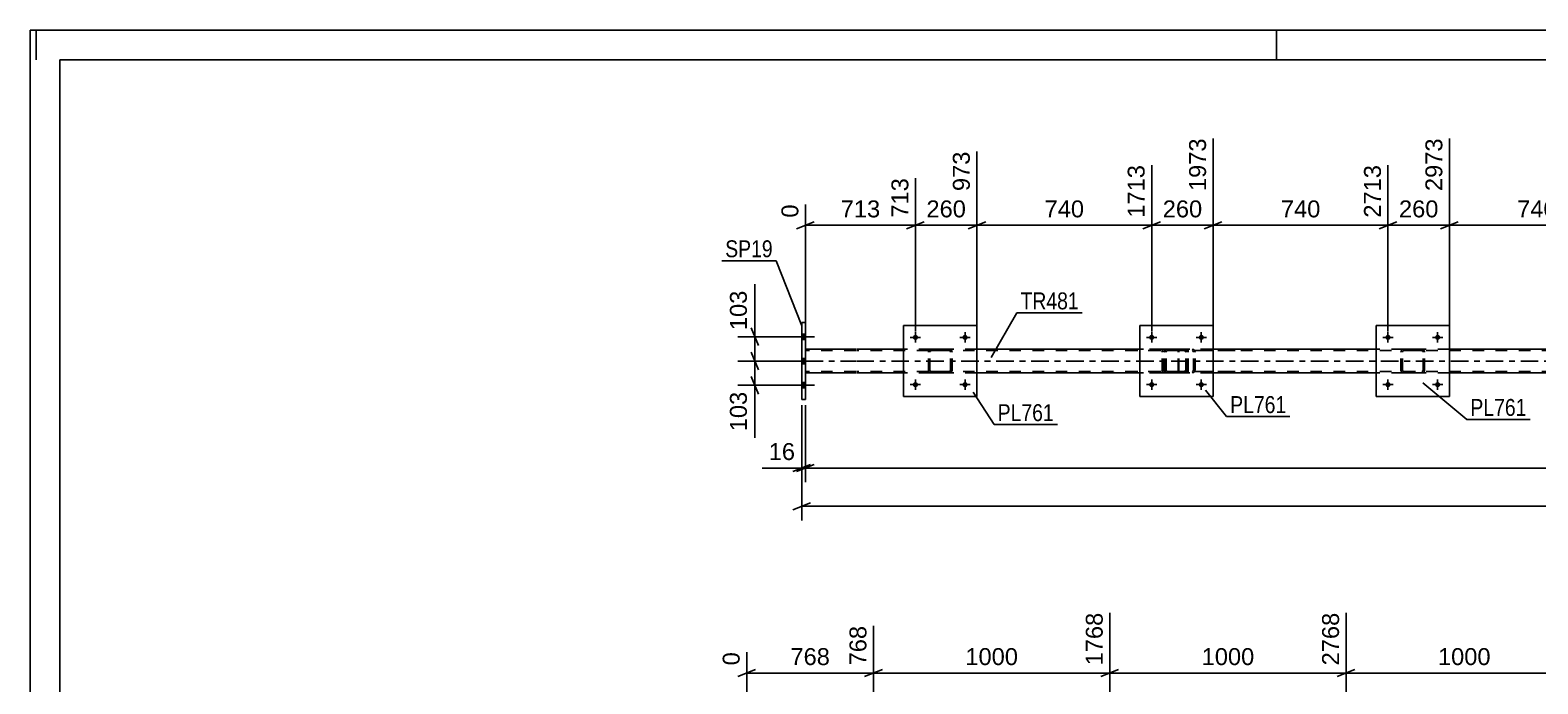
# Model space of a CAD drawing. Header units: millimetres. Extents: x 0 to 841, y 0 to 594.
# Drawn here: x 0 to 255.2, y 483.3 to 594 of the extents above; entities that cross this region are included whole.
import ezdxf

# ---------------------------------------------------------------- set-up
doc = ezdxf.new("R2010")
doc.units = ezdxf.units.MM
doc.linetypes.add('DXK_LINE_DOT2', pattern=[3.9198, 1.9599, -1.9599])
doc.linetypes.add('DXK_LINE_DOT3', pattern=[5.9187, 2.979, -0.9799, 0.9799, -0.9799])
doc.styles.add('Arial', font='arial.ttf', dxfattribs={"height": 0.2})
doc.styles.add('Arial Narrow', font='ARIALN.TTF', dxfattribs={"height": 0.2})

# ---------------------------------------------------------------- blocks, each defined once
blk = doc.blocks.new('Unknown-318895881-1113')
at = {"color": 5, "linetype": 'Continuous'}
for p, q in [((841, 594), (0, 594)), ((0, 594), (0, 0)), ((1, 589), (1, 594)), ((211, 589), (211, 594)), ((836, 589), (5, 589)), ((5, 589), (5, 5))]:
    blk.add_line(p, q, dxfattribs=at)
blk = doc.blocks.new('Part-318895881-5365 - 5226')
at = {"color": 2, "linetype": 'Continuous'}
for p, q in [((139.76, 539.99), (131.24, 539.99)), ((147.86, 539.99), (139.86, 539.99)), ((187.85, 539.99), (160.26, 539.99)), ((227.85, 539.99), (200.25, 539.99)), ((267.86, 539.99), (240.25, 539.99)), ((139.76, 535.99), (131.24, 535.99)), ((147.86, 535.99), (139.86, 535.99)), ((187.85, 535.99), (160.26, 535.99)), ((227.85, 535.99), (200.25, 535.99)), ((267.86, 535.99), (240.25, 535.99))]:
    blk.add_line(p, q, dxfattribs=at)
at = {"color": 7, "linetype": 'DXK_LINE_DOT2'}
for p, q in [((131.24, 539.99), (131.24, 535.99)), ((139.76, 539.75), (131.24, 539.75)), ((728.25, 539.75), (139.86, 539.75)), ((160.26, 539.99), (147.86, 539.99)), ((200.25, 539.99), (187.85, 539.99)), ((240.25, 539.99), (227.85, 539.99)), ((139.76, 536.23), (131.24, 536.23)), ((728.25, 536.23), (139.86, 536.23)), ((160.26, 535.99), (147.86, 535.99)), ((200.25, 535.99), (187.85, 535.99)), ((240.25, 535.99), (227.85, 535.99))]:
    blk.add_line(p, q, dxfattribs=at)
at = {"color": 7, "linetype": 'DXK_LINE_DOT3'}
for p, q in [((131.24, 537.99), (139.76, 537.99)), ((139.86, 537.99), (728.25, 537.99))]:
    blk.add_line(p, q, dxfattribs=at)
blk = doc.blocks.new('Part-318895881-5244 - 5226')
at = {"color": 7, "linetype": 'DXK_LINE_DOT2'}
for p, q in [((194.35, 539.7), (194.33, 539.51)), ((194.33, 536.47), (194.33, 539.51)), ((194.41, 539.85), (194.35, 539.7)), ((194.49, 539.96), (194.41, 539.85)), ((194.46, 539.51), (194.47, 539.61)), ((194.46, 536.47), (194.46, 539.51)), ((194.47, 539.61), (194.5, 539.68)), ((194.6, 539.99), (194.49, 539.96)), ((194.5, 539.68), (194.54, 539.74)), ((194.54, 539.74), (194.6, 539.75)), ((204, 539.99), (194.6, 539.99)), ((204, 539.75), (194.6, 539.75)), ((195.87, 539.99), (195.87, 539.75)), ((196.88, 539.96), (196.69, 539.99)), ((196.69, 539.75), (196.78, 539.74)), ((196.78, 539.74), (196.87, 539.68)), ((196.87, 539.68), (196.92, 539.61)), ((196.92, 539.61), (196.94, 539.51)), ((196.94, 536.47), (196.94, 539.51)), ((197.19, 539.51), (197.15, 539.7)), ((197.19, 536.47), (197.19, 539.51)), ((194.33, 536.47), (194.35, 536.29)), ((194.35, 536.29), (194.41, 536.13)), ((194.41, 536.13), (194.49, 536.03)), ((194.47, 536.38), (194.46, 536.47)), ((194.5, 536.3), (194.47, 536.38)), ((194.49, 536.03), (194.6, 535.99)), ((194.54, 536.25), (194.5, 536.3)), ((194.6, 536.23), (194.54, 536.25)), ((204, 536.23), (194.6, 536.23)), ((204, 535.99), (194.6, 535.99)), ((195.87, 535.99), (195.87, 536.23)), ((196.78, 536.25), (196.69, 536.23)), ((196.69, 535.99), (196.88, 536.03)), ((196.87, 536.3), (196.78, 536.25)), ((196.92, 536.38), (196.87, 536.3)), ((196.94, 536.47), (196.92, 536.38)), ((197.15, 536.29), (197.17, 536.38)), ((197.17, 536.38), (197.19, 536.47))]:
    blk.add_line(p, q, dxfattribs=at)
for centre, start, end in [((196.7, 539.5), 23.8494, 68.8059), ((196.7, 536.49), 291.1941, 336.1506)]:
    blk.add_arc(centre, 0.492, start, end, dxfattribs=at)
blk = doc.blocks.new('Part-318895881-5376 - 5226')
at = {"color": 7, "linetype": 'DXK_LINE_DOT2'}
for p, q in [((192.05, 539.51), (192.09, 539.7)), ((192.09, 539.7), (192.05, 539.51)), ((192.05, 536.47), (192.05, 539.51)), ((192.31, 539.61), (192.29, 539.51)), ((192.29, 539.51), (192.31, 539.6)), ((192.29, 536.47), (192.29, 539.51)), ((192.31, 539.6), (192.36, 539.68)), ((192.36, 539.68), (192.31, 539.61)), ((192.35, 539.96), (192.53, 539.99)), ((192.53, 539.99), (192.35, 539.96)), ((192.44, 539.74), (192.36, 539.68)), ((192.36, 539.68), (192.44, 539.73)), ((192.44, 539.73), (192.53, 539.75)), ((192.53, 539.75), (192.44, 539.74)), ((192.53, 539.99), (195.57, 539.99)), ((192.53, 539.99), (192.53, 539.99)), ((192.53, 539.99), (195.57, 539.99)), ((192.53, 539.75), (195.57, 539.75)), ((192.53, 539.75), (192.53, 539.75)), ((195.57, 539.75), (192.53, 539.75)), ((195.57, 539.99), (195.57, 539.99)), ((195.57, 539.99), (195.76, 539.96)), ((195.76, 539.96), (195.57, 539.99)), ((195.57, 539.75), (195.57, 539.75)), ((195.57, 539.75), (195.66, 539.73)), ((195.66, 539.74), (195.57, 539.75)), ((195.74, 539.68), (195.66, 539.74)), ((195.66, 539.73), (195.74, 539.68)), ((195.74, 539.68), (195.79, 539.6)), ((195.79, 539.61), (195.74, 539.68)), ((195.81, 539.51), (195.79, 539.61)), ((195.79, 539.6), (195.81, 539.51)), ((195.81, 536.47), (195.81, 539.51)), ((196.01, 539.7), (196.05, 539.51)), ((196.05, 539.51), (196.01, 539.7)), ((196.05, 536.47), (196.05, 539.51)), ((192.09, 536.29), (192.05, 536.47)), ((192.05, 536.47), (192.09, 536.29)), ((192.31, 536.38), (192.29, 536.47)), ((192.29, 536.47), (192.31, 536.38)), ((192.36, 536.3), (192.31, 536.38)), ((192.31, 536.38), (192.36, 536.3)), ((192.53, 535.99), (192.35, 536.03)), ((192.35, 536.03), (192.53, 535.99)), ((192.44, 536.25), (192.36, 536.3)), ((192.36, 536.3), (192.44, 536.25)), ((192.53, 536.23), (192.44, 536.25)), ((192.44, 536.25), (192.53, 536.23)), ((192.53, 536.23), (195.57, 536.23)), ((192.53, 536.23), (192.53, 536.23)), ((192.53, 536.23), (195.57, 536.23)), ((192.53, 535.99), (195.57, 535.99)), ((192.53, 535.99), (192.53, 535.99)), ((192.53, 535.99), (195.57, 535.99)), ((195.66, 536.25), (195.57, 536.23)), ((195.57, 536.23), (195.66, 536.25)), ((195.57, 536.23), (195.57, 536.23)), ((195.76, 536.03), (195.57, 535.99)), ((195.57, 535.99), (195.76, 536.03)), ((195.57, 535.99), (195.57, 535.99)), ((195.74, 536.3), (195.66, 536.25)), ((195.66, 536.25), (195.74, 536.3)), ((195.79, 536.38), (195.74, 536.3)), ((195.74, 536.3), (195.79, 536.38)), ((195.81, 536.47), (195.79, 536.38)), ((195.79, 536.38), (195.81, 536.47)), ((196.05, 536.47), (196.01, 536.29)), ((196.01, 536.29), (196.05, 536.47))]:
    blk.add_line(p, q, dxfattribs=at)
at = {"color": 7, "linetype": 'DXK_LINE_DOT3'}
blk.add_line((194.05, 537.99), (194.05, 537.99), dxfattribs=at)
at = {"color": 7, "linetype": 'DXK_LINE_DOT2'}
for centre, start, end in [((192.53, 539.51), 112.5, 157.5), ((192.53, 539.51), 112.5, 157.5), ((195.57, 539.51), 22.5, 67.5), ((195.57, 539.51), 22.5, 67.5), ((192.53, 536.47), 202.5, 247.5), ((192.53, 536.47), 202.5, 247.5), ((195.57, 536.47), 292.5, 337.5), ((195.57, 536.47), 292.5, 337.5)]:
    blk.add_arc(centre, 0.48, start, end, dxfattribs=at)
blk = doc.blocks.new('Part-318895881-5279 - 5226')
at = {"color": 2, "linetype": 'Continuous'}
for p, q in [((131.24, 544.49), (130.6, 544.49)), ((130.6, 544.49), (130.6, 531.49)), ((131.24, 531.49), (131.24, 544.49)), ((130.6, 531.49), (131.24, 531.49))]:
    blk.add_line(p, q, dxfattribs=at)
blk = doc.blocks.new('Part-318895881-5392 - 5226')
at = {"color": 7, "linetype": 'DXK_LINE_DOT2'}
for p, q in [((195.36, 539.99), (183.59, 539.99)), ((195.36, 539.75), (183.59, 539.75)), ((191.65, 539.7), (191.62, 539.51)), ((191.62, 536.47), (191.62, 539.51)), ((191.87, 539.51), (191.89, 539.61)), ((191.87, 536.47), (191.87, 539.51)), ((191.89, 539.61), (191.95, 539.68)), ((192.13, 539.99), (191.93, 539.96)), ((191.95, 539.68), (192.03, 539.74)), ((192.03, 539.74), (192.13, 539.75)), ((195.56, 539.96), (195.36, 539.99)), ((195.36, 539.75), (195.46, 539.74)), ((195.46, 539.74), (195.54, 539.68)), ((195.54, 539.68), (195.6, 539.61)), ((195.6, 539.61), (195.62, 539.51)), ((195.62, 536.47), (195.62, 539.51)), ((195.87, 539.51), (195.83, 539.7)), ((195.87, 536.47), (195.87, 539.51)), ((195.36, 536.23), (183.59, 536.23)), ((195.36, 535.99), (183.59, 535.99)), ((191.62, 536.47), (191.64, 536.38)), ((191.64, 536.38), (191.65, 536.29)), ((191.89, 536.38), (191.87, 536.47)), ((191.95, 536.3), (191.89, 536.38)), ((191.93, 536.03), (192.13, 535.99)), ((192.03, 536.25), (191.95, 536.3)), ((192.13, 536.23), (192.03, 536.25)), ((195.46, 536.25), (195.36, 536.23)), ((195.36, 535.99), (195.56, 536.03)), ((195.54, 536.3), (195.46, 536.25)), ((195.6, 536.38), (195.54, 536.3)), ((195.62, 536.47), (195.6, 536.38)), ((195.83, 536.29), (195.85, 536.38)), ((195.85, 536.38), (195.87, 536.47))]:
    blk.add_line(p, q, dxfattribs=at)
for centre, start, end in [((192.11, 539.49), 110.7583, 155.68), ((195.38, 539.49), 24.32, 69.2417), ((192.11, 536.49), 204.32, 249.2417), ((195.38, 536.49), 290.7583, 335.68)]:
    blk.add_arc(centre, 0.496, start, end, dxfattribs=at)
blk = doc.blocks.new('Part-318895881-5310 - 5226')
at = {"color": 7, "linetype": 'DXK_LINE_DOT2'}
for p, q in [((152.06, 539.51), (152.09, 539.7)), ((152.09, 539.7), (152.06, 539.51)), ((152.06, 536.47), (152.06, 539.51)), ((152.32, 539.61), (152.3, 539.51)), ((152.3, 539.51), (152.32, 539.6)), ((152.3, 536.47), (152.3, 539.51)), ((152.32, 539.6), (152.37, 539.68)), ((152.37, 539.68), (152.32, 539.61)), ((152.35, 539.96), (152.54, 539.99)), ((152.54, 539.99), (152.35, 539.96)), ((152.44, 539.74), (152.37, 539.68)), ((152.37, 539.68), (152.44, 539.73)), ((152.44, 539.73), (152.54, 539.75)), ((152.54, 539.75), (152.44, 539.74)), ((152.54, 539.99), (155.58, 539.99)), ((152.54, 539.99), (152.54, 539.99)), ((152.54, 539.99), (155.58, 539.99)), ((152.54, 539.75), (155.58, 539.75)), ((152.54, 539.75), (152.54, 539.75)), ((155.58, 539.75), (152.54, 539.75)), ((155.58, 539.99), (155.58, 539.99)), ((155.58, 539.99), (155.76, 539.96)), ((155.76, 539.96), (155.58, 539.99)), ((155.58, 539.75), (155.58, 539.75)), ((155.58, 539.75), (155.67, 539.73)), ((155.67, 539.74), (155.58, 539.75)), ((155.75, 539.68), (155.67, 539.74)), ((155.67, 539.73), (155.75, 539.68)), ((155.75, 539.68), (155.8, 539.6)), ((155.8, 539.61), (155.75, 539.68)), ((155.82, 539.51), (155.8, 539.61)), ((155.8, 539.6), (155.82, 539.51)), ((155.82, 536.47), (155.82, 539.51)), ((156.02, 539.7), (156.06, 539.51)), ((156.06, 539.51), (156.02, 539.7)), ((156.06, 536.47), (156.06, 539.51)), ((152.09, 536.29), (152.06, 536.47)), ((152.06, 536.47), (152.09, 536.29)), ((152.32, 536.38), (152.3, 536.47)), ((152.3, 536.47), (152.32, 536.38)), ((152.37, 536.3), (152.32, 536.38)), ((152.32, 536.38), (152.37, 536.3)), ((152.54, 535.99), (152.35, 536.03)), ((152.35, 536.03), (152.54, 535.99)), ((152.44, 536.25), (152.37, 536.3)), ((152.37, 536.3), (152.44, 536.25)), ((152.54, 536.23), (152.44, 536.25)), ((152.44, 536.25), (152.54, 536.23)), ((152.54, 536.23), (155.58, 536.23)), ((152.54, 536.23), (152.54, 536.23)), ((152.54, 536.23), (155.58, 536.23)), ((152.54, 535.99), (155.58, 535.99)), ((152.54, 535.99), (152.54, 535.99)), ((152.54, 535.99), (155.58, 535.99)), ((155.67, 536.25), (155.58, 536.23)), ((155.58, 536.23), (155.67, 536.25)), ((155.58, 536.23), (155.58, 536.23)), ((155.76, 536.03), (155.58, 535.99)), ((155.58, 535.99), (155.76, 536.03)), ((155.58, 535.99), (155.58, 535.99)), ((155.75, 536.3), (155.67, 536.25)), ((155.67, 536.25), (155.75, 536.3)), ((155.8, 536.38), (155.75, 536.3)), ((155.75, 536.3), (155.8, 536.38)), ((155.82, 536.47), (155.8, 536.38)), ((155.8, 536.38), (155.82, 536.47)), ((156.06, 536.47), (156.02, 536.29)), ((156.02, 536.29), (156.06, 536.47))]:
    blk.add_line(p, q, dxfattribs=at)
at = {"color": 7, "linetype": 'DXK_LINE_DOT3'}
blk.add_line((154.06, 537.99), (154.06, 537.99), dxfattribs=at)
at = {"color": 7, "linetype": 'DXK_LINE_DOT2'}
for centre, start, end in [((152.54, 539.51), 112.5, 157.5), ((152.54, 539.51), 112.5, 157.5), ((155.58, 539.51), 22.5, 67.5), ((155.58, 539.51), 22.5, 67.5), ((152.54, 536.47), 202.5, 247.5), ((152.54, 536.47), 202.5, 247.5), ((155.58, 536.47), 292.5, 337.5), ((155.58, 536.47), 292.5, 337.5)]:
    blk.add_arc(centre, 0.48, start, end, dxfattribs=at)
blk = doc.blocks.new('Part-318895881-5375 - 5226')
at = {"color": 2, "linetype": 'Continuous'}
for p, q in [((187.85, 543.99), (187.85, 531.99)), ((187.85, 543.99), (200.25, 543.99)), ((200.25, 543.99), (200.25, 531.99)), ((187.85, 531.99), (200.25, 531.99))]:
    blk.add_line(p, q, dxfattribs=at)
blk = doc.blocks.new('Part-318895881-5370 - 5226')
at = {"color": 2, "linetype": 'Continuous'}
for p, q in [((147.86, 543.99), (147.86, 531.99)), ((147.86, 543.99), (160.26, 543.99)), ((160.26, 543.99), (160.26, 531.99)), ((147.86, 531.99), (160.26, 531.99))]:
    blk.add_line(p, q, dxfattribs=at)
blk = doc.blocks.new('Bolt-318895881-5386 - 5226')
at = {"linetype": 'Continuous'}
for points in [[(230.29, 541.99, -1), (229.41, 541.99, -1)], [(238.69, 541.99, -1), (237.81, 541.99, -1)]]:
    blk.add_hatch(color=1, dxfattribs=at).paths.add_polyline_path(points)
at = {"color": 1, "linetype": 'Continuous'}
for p, q in [((228.97, 541.99), (230.73, 541.99)), ((229.85, 542.87), (229.85, 541.11)), ((237.37, 541.99), (239.13, 541.99)), ((238.25, 542.87), (238.25, 541.11))]:
    blk.add_line(p, q, dxfattribs=at)
blk = doc.blocks.new('Bolt-318895881-5408 - 5226')
at = {"linetype": 'Continuous'}
for points in [[(150.3, 541.99, -1), (149.42, 541.99, -1)], [(158.7, 541.99, -1), (157.82, 541.99, -1)]]:
    blk.add_hatch(color=1, dxfattribs=at).paths.add_polyline_path(points)
at = {"color": 1, "linetype": 'Continuous'}
for p, q in [((148.98, 541.99), (150.74, 541.99)), ((149.86, 542.87), (149.86, 541.11)), ((157.38, 541.99), (159.14, 541.99)), ((158.26, 542.87), (158.26, 541.11))]:
    blk.add_line(p, q, dxfattribs=at)
blk = doc.blocks.new('Bolt-318895881-5409 - 5226')
at = {"linetype": 'Continuous'}
for points in [[(150.3, 533.99, -1), (149.42, 533.99, -1)], [(158.7, 533.99, -1), (157.82, 533.99, -1)]]:
    blk.add_hatch(color=1, dxfattribs=at).paths.add_polyline_path(points)
at = {"color": 1, "linetype": 'Continuous'}
for p, q in [((148.98, 533.99), (150.74, 533.99)), ((149.86, 534.87), (149.86, 533.11)), ((157.38, 533.99), (159.14, 533.99)), ((158.26, 534.87), (158.26, 533.11))]:
    blk.add_line(p, q, dxfattribs=at)
blk = doc.blocks.new('Bolt-318895881-5410 - 5226')
at = {"linetype": 'Continuous'}
for points in [[(190.29, 541.99, -1), (189.41, 541.99, -1)], [(198.69, 541.99, -1), (197.81, 541.99, -1)]]:
    blk.add_hatch(color=1, dxfattribs=at).paths.add_polyline_path(points)
at = {"color": 1, "linetype": 'Continuous'}
for p, q in [((188.97, 541.99), (190.73, 541.99)), ((189.85, 542.87), (189.85, 541.11)), ((197.37, 541.99), (199.13, 541.99)), ((198.25, 542.87), (198.25, 541.11))]:
    blk.add_line(p, q, dxfattribs=at)
blk = doc.blocks.new('Bolt-318895881-5411 - 5226')
at = {"linetype": 'Continuous'}
for points in [[(190.29, 533.99, -1), (189.41, 533.99, -1)], [(198.69, 533.99, -1), (197.81, 533.99, -1)]]:
    blk.add_hatch(color=1, dxfattribs=at).paths.add_polyline_path(points)
at = {"color": 1, "linetype": 'Continuous'}
for p, q in [((188.97, 533.99), (190.73, 533.99)), ((189.85, 534.87), (189.85, 533.11)), ((197.37, 533.99), (199.13, 533.99)), ((198.25, 534.87), (198.25, 533.11))]:
    blk.add_line(p, q, dxfattribs=at)
blk = doc.blocks.new('Bolt-318895881-5427 - 5226')
at = {"linetype": 'Continuous'}
for points in [[(130.6, 542.53), (130.6, 541.65), (131.24, 541.65), (131.24, 542.53)], [(130.6, 542.53), (130.6, 541.65), (131.24, 541.65), (131.24, 542.53)], [(130.6, 542.53), (130.6, 541.65), (131.24, 541.65), (131.24, 542.53)], [(130.6, 538.41), (130.6, 537.53), (131.24, 537.53), (131.24, 538.41)], [(130.6, 538.41), (130.6, 537.53), (131.24, 537.53), (131.24, 538.41)], [(130.6, 534.33), (130.6, 533.45), (131.24, 533.45), (131.24, 534.33)], [(130.6, 534.33), (130.6, 533.45), (131.24, 533.45), (131.24, 534.33)], [(130.6, 534.33), (130.6, 533.45), (131.24, 533.45), (131.24, 534.33)]]:
    blk.add_hatch(color=1, dxfattribs=at).paths.add_polyline_path(points)
at = {"color": 1, "linetype": 'Continuous'}
for p, q in [((129.44, 542.09), (132.76, 542.09)), ((129.44, 542.09), (132.76, 542.09)), ((129.44, 542.09), (132.76, 542.09)), ((130.6, 542.53), (131.24, 542.53)), ((130.6, 542.53), (131.24, 542.53)), ((130.6, 542.53), (131.24, 542.53)), ((130.6, 541.65), (131.24, 541.65)), ((130.6, 541.65), (131.24, 541.65)), ((130.6, 541.65), (131.24, 541.65)), ((129.44, 537.97), (132.76, 537.97)), ((129.44, 537.97), (132.76, 537.97)), ((130.6, 538.41), (131.24, 538.41)), ((130.6, 538.41), (131.24, 538.41)), ((130.6, 537.53), (131.24, 537.53)), ((130.6, 537.53), (131.24, 537.53)), ((129.44, 533.89), (132.76, 533.89)), ((129.44, 533.89), (132.76, 533.89)), ((129.44, 533.89), (132.76, 533.89)), ((130.6, 534.33), (131.24, 534.33)), ((130.6, 534.33), (131.24, 534.33)), ((130.6, 534.33), (131.24, 534.33)), ((130.6, 533.45), (131.24, 533.45)), ((130.6, 533.45), (131.24, 533.45)), ((130.6, 533.45), (131.24, 533.45))]:
    blk.add_line(p, q, dxfattribs=at)
blk = doc.blocks.new('Bolt-318895881-5441 - 5226')
at = {"linetype": 'Continuous'}
for points in [[(230.29, 533.99, -1), (229.41, 533.99, -1)], [(238.69, 533.99, -1), (237.81, 533.99, -1)]]:
    blk.add_hatch(color=1, dxfattribs=at).paths.add_polyline_path(points)
at = {"color": 1, "linetype": 'Continuous'}
for p, q in [((228.97, 533.99), (230.73, 533.99)), ((229.85, 534.87), (229.85, 533.11)), ((237.37, 533.99), (239.13, 533.99)), ((238.25, 534.87), (238.25, 533.11))]:
    blk.add_line(p, q, dxfattribs=at)
blk = doc.blocks.new('Part-318895881-5448 - 5226')
at = {"color": 2, "linetype": 'Continuous'}
for p, q in [((227.85, 543.99), (227.85, 531.99)), ((227.85, 543.99), (240.25, 543.99)), ((240.25, 543.99), (240.25, 531.99)), ((227.85, 531.99), (240.25, 531.99))]:
    blk.add_line(p, q, dxfattribs=at)
blk = doc.blocks.new('Part-318895881-5449 - 5226')
at = {"color": 7, "linetype": 'DXK_LINE_DOT2'}
for p, q in [((232.05, 539.51), (232.09, 539.7)), ((232.09, 539.7), (232.05, 539.51)), ((232.05, 536.47), (232.05, 539.51)), ((232.31, 539.61), (232.29, 539.51)), ((232.29, 539.51), (232.31, 539.6)), ((232.29, 536.47), (232.29, 539.51)), ((232.31, 539.6), (232.36, 539.68)), ((232.36, 539.68), (232.31, 539.61)), ((232.35, 539.96), (232.53, 539.99)), ((232.53, 539.99), (232.35, 539.96)), ((232.44, 539.74), (232.36, 539.68)), ((232.36, 539.68), (232.44, 539.73)), ((232.44, 539.73), (232.53, 539.75)), ((232.53, 539.75), (232.44, 539.74)), ((232.53, 539.99), (235.57, 539.99)), ((232.53, 539.99), (232.53, 539.99)), ((232.53, 539.99), (235.57, 539.99)), ((232.53, 539.75), (235.57, 539.75)), ((232.53, 539.75), (232.53, 539.75)), ((235.57, 539.75), (232.53, 539.75)), ((235.57, 539.99), (235.57, 539.99)), ((235.57, 539.99), (235.75, 539.96)), ((235.75, 539.96), (235.57, 539.99)), ((235.57, 539.75), (235.57, 539.75)), ((235.57, 539.75), (235.66, 539.73)), ((235.66, 539.74), (235.57, 539.75)), ((235.74, 539.68), (235.66, 539.74)), ((235.66, 539.73), (235.74, 539.68)), ((235.74, 539.68), (235.79, 539.6)), ((235.79, 539.61), (235.74, 539.68)), ((235.81, 539.51), (235.79, 539.61)), ((235.79, 539.6), (235.81, 539.51)), ((235.81, 536.47), (235.81, 539.51)), ((236.01, 539.7), (236.05, 539.51)), ((236.05, 539.51), (236.01, 539.7)), ((236.05, 536.47), (236.05, 539.51)), ((232.09, 536.29), (232.05, 536.47)), ((232.05, 536.47), (232.09, 536.29)), ((232.31, 536.38), (232.29, 536.47)), ((232.29, 536.47), (232.31, 536.38)), ((232.36, 536.3), (232.31, 536.38)), ((232.31, 536.38), (232.36, 536.3)), ((232.53, 535.99), (232.35, 536.03)), ((232.35, 536.03), (232.53, 535.99)), ((232.44, 536.25), (232.36, 536.3)), ((232.36, 536.3), (232.44, 536.25)), ((232.53, 536.23), (232.44, 536.25)), ((232.44, 536.25), (232.53, 536.23)), ((232.53, 536.23), (235.57, 536.23)), ((232.53, 536.23), (232.53, 536.23)), ((232.53, 536.23), (235.57, 536.23)), ((232.53, 535.99), (235.57, 535.99)), ((232.53, 535.99), (232.53, 535.99)), ((232.53, 535.99), (235.57, 535.99)), ((235.66, 536.25), (235.57, 536.23)), ((235.57, 536.23), (235.66, 536.25)), ((235.57, 536.23), (235.57, 536.23)), ((235.75, 536.03), (235.57, 535.99)), ((235.57, 535.99), (235.75, 536.03)), ((235.57, 535.99), (235.57, 535.99)), ((235.74, 536.3), (235.66, 536.25)), ((235.66, 536.25), (235.74, 536.3)), ((235.79, 536.38), (235.74, 536.3)), ((235.74, 536.3), (235.79, 536.38)), ((235.81, 536.47), (235.79, 536.38)), ((235.79, 536.38), (235.81, 536.47)), ((236.05, 536.47), (236.01, 536.29)), ((236.01, 536.29), (236.05, 536.47))]:
    blk.add_line(p, q, dxfattribs=at)
at = {"color": 7, "linetype": 'DXK_LINE_DOT3'}
blk.add_line((234.05, 537.99), (234.05, 537.99), dxfattribs=at)
at = {"color": 7, "linetype": 'DXK_LINE_DOT2'}
for centre, start, end in [((232.53, 539.51), 112.5, 157.5), ((232.53, 539.51), 112.5, 157.5), ((235.57, 539.51), 22.5, 67.5), ((235.57, 539.51), 22.5, 67.5), ((232.53, 536.47), 202.5, 247.5), ((232.53, 536.47), 202.5, 247.5), ((235.57, 536.47), 292.5, 337.5), ((235.57, 536.47), 292.5, 337.5)]:
    blk.add_arc(centre, 0.48, start, end, dxfattribs=at)
blk = doc.blocks.new('StraightDimension-318895881-13707 - 3783')
at = {"color": 7, "linetype": 'Continuous'}
for p, q in [((182.76, 450.56), (182.76, 495.36)), ((142.76, 450.56), (142.76, 493.14)), ((144.26, 485.77), (141.26, 484.57)), ((142.76, 485.17), (182.76, 485.17)), ((181.26, 484.57), (184.26, 485.77))]:
    blk.add_line(p, q, dxfattribs=at)
at = {"color": 0, "linetype": 'Continuous'}
blk.add_wipeout([(182.16, 495.96), (177.96, 495.96), (177.96, 485.87), (182.16, 485.87)], dxfattribs=at)
at = {"color": 0}
blk.add_wipeout([(167.81, 485.92), (167.81, 490.12), (157.71, 490.12), (157.71, 485.92)], dxfattribs=at)
at = {"color": 3, "linetype": 'Continuous', "style": 'Arial'}
blk.add_text('1768', height=2.865, rotation=90.0002, dxfattribs=at).set_placement((181.56, 486.47))
at = {"color": 3, "style": 'Arial'}
blk.add_text('1000', height=2.865, dxfattribs=at).set_placement((158.31, 486.52))
blk = doc.blocks.new('StraightDimension-318895881-13705 - 3783')
at = {"color": 7, "linetype": 'Continuous'}
for p, q in [((222.76, 450.56), (222.76, 495.36)), ((262.76, 450.56), (262.76, 495.36)), ((224.26, 485.77), (221.26, 484.57)), ((222.76, 485.17), (262.76, 485.17)), ((261.26, 484.57), (264.26, 485.77))]:
    blk.add_line(p, q, dxfattribs=at)
at = {"color": 0, "linetype": 'Continuous'}
blk.add_wipeout([(262.16, 495.96), (257.96, 495.96), (257.96, 485.87), (262.16, 485.87)], dxfattribs=at)
at = {"color": 0}
blk.add_wipeout([(247.81, 485.92), (247.81, 490.12), (237.71, 490.12), (237.71, 485.92)], dxfattribs=at)
at = {"color": 3, "linetype": 'Continuous', "style": 'Arial'}
blk.add_text('3768', height=2.865, rotation=90.0002, dxfattribs=at).set_placement((261.56, 486.47))
at = {"color": 3, "style": 'Arial'}
blk.add_text('1000', height=2.865, dxfattribs=at).set_placement((238.31, 486.52))
blk = doc.blocks.new('StraightDimension-318895881-13706 - 3783')
at = {"color": 7, "linetype": 'Continuous'}
for p, q in [((182.76, 450.56), (182.76, 495.36)), ((222.76, 450.56), (222.76, 495.36)), ((184.26, 485.77), (181.26, 484.57)), ((182.76, 485.17), (222.76, 485.17)), ((221.26, 484.57), (224.26, 485.77))]:
    blk.add_line(p, q, dxfattribs=at)
at = {"color": 0, "linetype": 'Continuous'}
blk.add_wipeout([(222.16, 495.96), (217.96, 495.96), (217.96, 485.87), (222.16, 485.87)], dxfattribs=at)
at = {"color": 0}
blk.add_wipeout([(207.81, 485.92), (207.81, 490.12), (197.71, 490.12), (197.71, 485.92)], dxfattribs=at)
at = {"color": 3, "linetype": 'Continuous', "style": 'Arial'}
blk.add_text('2768', height=2.865, rotation=90.0002, dxfattribs=at).set_placement((221.56, 486.47))
at = {"color": 3, "style": 'Arial'}
blk.add_text('1000', height=2.865, dxfattribs=at).set_placement((198.31, 486.52))
blk = doc.blocks.new('StraightDimension-318895881-13708 - 3783')
at = {"color": 7, "linetype": 'Continuous'}
for p, q in [((142.76, 450.56), (142.76, 493.14)), ((121.3, 435.92), (121.3, 488.69)), ((122.8, 485.77), (119.8, 484.57)), ((121.3, 485.17), (142.76, 485.17)), ((141.26, 484.57), (144.26, 485.77))]:
    blk.add_line(p, q, dxfattribs=at)
at = {"color": 0, "linetype": 'Continuous'}
for points in [[(142.16, 493.74), (137.96, 493.74), (137.96, 485.87), (142.16, 485.87)], [(120.7, 489.29), (116.5, 489.29), (116.5, 485.87), (120.7, 485.87)]]:
    blk.add_wipeout(points, dxfattribs=at)
at = {"color": 0}
blk.add_wipeout([(135.97, 485.92), (135.97, 490.12), (128.1, 490.12), (128.1, 485.92)], dxfattribs=at)
at = {"color": 3, "linetype": 'Continuous', "style": 'Arial'}
for s, height, p in [('768', 2.865, (141.56, 486.47)), ('0', 2.87, (120.1, 486.47))]:
    blk.add_text(s, height=height, rotation=90.0002, dxfattribs=at).set_placement(p)
at = {"color": 3, "style": 'Arial'}
blk.add_text('768', height=2.865, dxfattribs=at).set_placement((128.7, 486.52))
blk = doc.blocks.new('StraightDimension-318895881-6113 - 5226')
at = {"color": 7, "linetype": 'Continuous'}
for p, q in [((129.6, 542.09), (119.82, 542.09)), ((122.07, 543.59), (123.27, 540.59)), ((122.67, 537.99), (122.67, 542.09)), ((123.27, 536.49), (122.07, 539.49)), ((129.6, 537.99), (119.82, 537.99))]:
    blk.add_line(p, q, dxfattribs=at)
at = {"color": 0}
blk.add_wipeout([(121.92, 550.49), (117.72, 550.49), (117.72, 542.62), (121.92, 542.62)], dxfattribs=at)
at = {"color": 7, "linetype": 'Continuous'}
blk.add_line((122.67, 542.09), (122.67, 551.01), dxfattribs=at)
blk.add_line((122.67, 542.09), (122.67, 551.01), dxfattribs=at)
at = {"color": 3, "style": 'Arial'}
blk.add_text('103', height=2.865, rotation=90.0002, dxfattribs=at).set_placement((121.32, 543.22))
blk = doc.blocks.new('StraightDimension-318895881-6121 - 5226')
at = {"color": 7, "linetype": 'Continuous'}
for p, q in [((122.07, 539.49), (123.27, 536.49)), ((129.6, 537.99), (119.82, 537.99)), ((122.67, 533.89), (122.67, 537.99)), ((129.6, 533.89), (119.82, 533.89)), ((123.27, 532.39), (122.07, 535.39))]:
    blk.add_line(p, q, dxfattribs=at)
at = {"color": 0}
blk.add_wipeout([(121.92, 533.37), (117.72, 533.37), (117.72, 525.5), (121.92, 525.5)], dxfattribs=at)
at = {"color": 7, "linetype": 'Continuous'}
blk.add_line((122.67, 533.89), (122.67, 524.97), dxfattribs=at)
blk.add_line((122.67, 533.89), (122.67, 524.97), dxfattribs=at)
at = {"color": 3, "style": 'Arial'}
blk.add_text('103', height=2.865, rotation=90.0002, dxfattribs=at).set_placement((121.32, 526.1))
blk = doc.blocks.new('StraightDimension-318895881-6173 - 5226')
at = {"color": 7, "linetype": 'Continuous'}
for p, q in [((130.6, 530.49), (130.6, 511.01)), ((132.1, 514.01), (129.1, 512.81)), ((130.6, 513.41), (762.74, 513.41))]:
    blk.add_line(p, q, dxfattribs=at)
blk = doc.blocks.new('StraightDimension-318895881-6194 - 5226')
at = {"color": 7, "linetype": 'Continuous'}
for p, q in [((131.24, 530.49), (131.24, 517.48)), ((132.74, 520.48), (129.74, 519.28)), ((131.24, 519.88), (762.1, 519.88))]:
    blk.add_line(p, q, dxfattribs=at)
blk = doc.blocks.new('StraightDimension-318895881-6204 - 5226')
at = {"color": 7, "linetype": 'Continuous'}
for p, q in [((130.6, 530.49), (130.6, 517.48)), ((131.24, 530.49), (131.24, 517.48)), ((129.1, 519.28), (132.1, 520.48)), ((132.74, 520.48), (129.74, 519.28)), ((130.6, 519.88), (131.24, 519.88))]:
    blk.add_line(p, q, dxfattribs=at)
at = {"color": 0}
blk.add_wipeout([(130.07, 520.63), (130.07, 524.83), (124.42, 524.83), (124.42, 520.63)], dxfattribs=at)
at = {"color": 7, "linetype": 'Continuous'}
blk.add_line((130.6, 519.88), (123.9, 519.88), dxfattribs=at)
blk.add_line((130.6, 519.88), (123.9, 519.88), dxfattribs=at)
at = {"color": 3, "style": 'Arial'}
blk.add_text('16', height=2.865, dxfattribs=at).set_placement((125.02, 521.23))
blk = doc.blocks.new('StraightDimension-318895881-15218 - 5226')
at = {"color": 7, "linetype": 'Continuous'}
for p, q in [((240.25, 540.99), (240.25, 575.66)), ((269.86, 542.99), (269.86, 571.16)), ((241.75, 561.56), (238.75, 560.36)), ((268.36, 560.36), (271.36, 561.56)), ((240.25, 560.96), (269.86, 560.96))]:
    blk.add_line(p, q, dxfattribs=at)
at = {"color": 0, "linetype": 'Continuous'}
blk.add_wipeout([(269.26, 571.76), (265.06, 571.76), (265.06, 561.66), (269.26, 561.66)], dxfattribs=at)
at = {"color": 0}
blk.add_wipeout([(258.99, 561.71), (258.99, 565.91), (251.12, 565.91), (251.12, 561.71)], dxfattribs=at)
at = {"color": 3, "linetype": 'Continuous', "style": 'Arial'}
blk.add_text('3713', height=2.865, rotation=90.0002, dxfattribs=at).set_placement((268.66, 562.26))
at = {"color": 3, "style": 'Arial'}
blk.add_text('740', height=2.865, dxfattribs=at).set_placement((251.72, 562.31))
blk = doc.blocks.new('StraightDimension-318895881-15219 - 5226')
at = {"color": 7, "linetype": 'Continuous'}
for p, q in [((240.25, 540.99), (240.25, 575.66)), ((229.85, 542.99), (229.85, 571.16)), ((228.35, 560.36), (231.35, 561.56)), ((241.75, 561.56), (238.75, 560.36)), ((229.85, 560.96), (240.25, 560.96))]:
    blk.add_line(p, q, dxfattribs=at)
at = {"color": 0}
blk.add_wipeout([(238.99, 561.71), (238.99, 565.91), (231.11, 565.91), (231.11, 561.71)], dxfattribs=at)
at = {"color": 0, "linetype": 'Continuous'}
blk.add_wipeout([(239.65, 576.26), (235.45, 576.26), (235.45, 566.16), (239.65, 566.16)], dxfattribs=at)
at = {"color": 3, "linetype": 'Continuous', "style": 'Arial'}
blk.add_text('2973', height=2.865, rotation=90.0002, dxfattribs=at).set_placement((239.05, 566.76))
at = {"color": 3, "style": 'Arial'}
blk.add_text('260', height=2.865, dxfattribs=at).set_placement((231.71, 562.31))
blk = doc.blocks.new('StraightDimension-318895881-15220 - 5226')
at = {"color": 7, "linetype": 'Continuous'}
for p, q in [((200.25, 540.99), (200.25, 575.66)), ((229.85, 542.99), (229.85, 571.16)), ((201.75, 561.56), (198.75, 560.36)), ((228.35, 560.36), (231.35, 561.56)), ((200.25, 560.96), (229.85, 560.96))]:
    blk.add_line(p, q, dxfattribs=at)
at = {"color": 0, "linetype": 'Continuous'}
blk.add_wipeout([(229.25, 571.76), (225.05, 571.76), (225.05, 561.66), (229.25, 561.66)], dxfattribs=at)
at = {"color": 0}
blk.add_wipeout([(218.99, 561.71), (218.99, 565.91), (211.12, 565.91), (211.12, 561.71)], dxfattribs=at)
at = {"color": 3, "linetype": 'Continuous', "style": 'Arial'}
blk.add_text('2713', height=2.865, rotation=90.0002, dxfattribs=at).set_placement((228.65, 562.26))
at = {"color": 3, "style": 'Arial'}
blk.add_text('740', height=2.865, dxfattribs=at).set_placement((211.72, 562.31))
blk = doc.blocks.new('StraightDimension-318895881-15221 - 5226')
at = {"color": 7, "linetype": 'Continuous'}
for p, q in [((200.25, 540.99), (200.25, 575.66)), ((189.85, 542.99), (189.85, 571.16)), ((188.35, 560.36), (191.35, 561.56)), ((201.75, 561.56), (198.75, 560.36)), ((189.85, 560.96), (200.25, 560.96))]:
    blk.add_line(p, q, dxfattribs=at)
at = {"color": 0}
blk.add_wipeout([(198.99, 561.71), (198.99, 565.91), (191.12, 565.91), (191.12, 561.71)], dxfattribs=at)
at = {"color": 0, "linetype": 'Continuous'}
blk.add_wipeout([(199.65, 576.26), (195.45, 576.26), (195.45, 566.16), (199.65, 566.16)], dxfattribs=at)
at = {"color": 3, "linetype": 'Continuous', "style": 'Arial'}
blk.add_text('1973', height=2.865, rotation=90.0002, dxfattribs=at).set_placement((199.05, 566.76))
at = {"color": 3, "style": 'Arial'}
blk.add_text('260', height=2.865, dxfattribs=at).set_placement((191.72, 562.31))
blk = doc.blocks.new('StraightDimension-318895881-15222 - 5226')
at = {"color": 7, "linetype": 'Continuous'}
for p, q in [((160.26, 542.99), (160.26, 573.44)), ((189.85, 542.99), (189.85, 571.16)), ((161.76, 561.56), (158.76, 560.36)), ((188.35, 560.36), (191.35, 561.56)), ((160.26, 560.96), (189.85, 560.96))]:
    blk.add_line(p, q, dxfattribs=at)
at = {"color": 0, "linetype": 'Continuous'}
blk.add_wipeout([(189.25, 571.76), (185.05, 571.76), (185.05, 561.66), (189.25, 561.66)], dxfattribs=at)
at = {"color": 0}
blk.add_wipeout([(178.99, 561.71), (178.99, 565.91), (171.12, 565.91), (171.12, 561.71)], dxfattribs=at)
at = {"color": 3, "linetype": 'Continuous', "style": 'Arial'}
blk.add_text('1713', height=2.865, rotation=90.0002, dxfattribs=at).set_placement((188.65, 562.26))
at = {"color": 3, "style": 'Arial'}
blk.add_text('740', height=2.865, dxfattribs=at).set_placement((171.72, 562.31))
blk = doc.blocks.new('StraightDimension-318895881-15223 - 5226')
at = {"color": 7, "linetype": 'Continuous'}
for p, q in [((160.26, 542.99), (160.26, 573.44)), ((149.86, 542.99), (149.86, 568.94)), ((148.36, 560.36), (151.36, 561.56)), ((161.76, 561.56), (158.76, 560.36)), ((149.86, 560.96), (160.26, 560.96))]:
    blk.add_line(p, q, dxfattribs=at)
at = {"color": 0}
blk.add_wipeout([(158.99, 561.71), (158.99, 565.91), (151.12, 565.91), (151.12, 561.71)], dxfattribs=at)
at = {"color": 0, "linetype": 'Continuous'}
blk.add_wipeout([(159.66, 574.04), (155.46, 574.04), (155.46, 566.16), (159.66, 566.16)], dxfattribs=at)
at = {"color": 3, "linetype": 'Continuous', "style": 'Arial'}
blk.add_text('973', height=2.865, rotation=90.0002, dxfattribs=at).set_placement((159.06, 566.76))
at = {"color": 3, "style": 'Arial'}
blk.add_text('260', height=2.865, dxfattribs=at).set_placement((151.72, 562.31))
blk = doc.blocks.new('StraightDimension-318895881-15224 - 5226')
at = {"color": 7, "linetype": 'Continuous'}
for p, q in [((149.86, 542.99), (149.86, 568.94)), ((131.24, 540.99), (131.24, 564.49)), ((132.74, 561.56), (129.74, 560.36)), ((148.36, 560.36), (151.36, 561.56)), ((131.24, 560.96), (149.86, 560.96))]:
    blk.add_line(p, q, dxfattribs=at)
at = {"color": 0, "linetype": 'Continuous'}
blk.add_wipeout([(130.64, 565.09), (126.44, 565.09), (126.44, 561.66), (130.64, 561.66)], dxfattribs=at)
at = {"color": 0}
blk.add_wipeout([(144.48, 561.71), (144.48, 565.91), (136.61, 565.91), (136.61, 561.71)], dxfattribs=at)
at = {"color": 3, "linetype": 'Continuous', "style": 'Arial'}
blk.add_text('0', height=2.87, rotation=90.0002, dxfattribs=at).set_placement((130.04, 562.26))
at = {"color": 3, "style": 'Arial'}
blk.add_text('713', height=2.865, dxfattribs=at).set_placement((137.21, 562.31))
at = {"color": 0, "linetype": 'Continuous'}
blk.add_wipeout([(149.26, 569.54), (145.06, 569.54), (145.06, 561.66), (149.26, 561.66)], dxfattribs=at)
at = {"color": 3, "linetype": 'Continuous', "style": 'Arial'}
blk.add_text('713', height=2.865, rotation=90.0002, dxfattribs=at).set_placement((148.66, 562.26))
blk = doc.blocks.new('Mark-318895881-5361 - 5226')
at = {"color": 0}
blk.add_wipeout([(177.51, 546.74), (177.51, 549.74), (167.65, 549.74), (167.65, 546.74)], dxfattribs=at)
blk.add_wipeout([(177.51, 546.74), (177.51, 549.74), (167.65, 549.74), (167.65, 546.74)], dxfattribs=at)
at = {"color": 30, "linetype": 'Continuous'}
for p, q in [((162.65, 538.59), (167.05, 546.14)), ((167.05, 546.14), (178.11, 546.14))]:
    blk.add_line(p, q, dxfattribs=at)
at = {"color": 3, "style": 'Arial Narrow'}
blk.add_text('TR481', height=2.863, dxfattribs=at).set_placement((167.65, 546.74))
blk = doc.blocks.new('Mark-318895881-5371 - 5226')
at = {"color": 0}
blk.add_wipeout([(212.64, 529.18), (212.64, 532.18), (203.14, 532.18), (203.14, 529.18)], dxfattribs=at)
blk.add_wipeout([(212.64, 529.18), (212.64, 532.18), (203.14, 532.18), (203.14, 529.18)], dxfattribs=at)
at = {"color": 30, "linetype": 'Continuous'}
for p, q in [((198.97, 533.06), (202.54, 528.58)), ((202.54, 528.58), (213.24, 528.58))]:
    blk.add_line(p, q, dxfattribs=at)
at = {"color": 3, "style": 'Arial Narrow'}
blk.add_text('PL761', height=2.863, dxfattribs=at).set_placement((203.14, 529.18))
blk = doc.blocks.new('Mark-318895881-5275 - 5226')
at = {"color": 0}
blk.add_wipeout([(125.7, 555.56), (125.7, 558.56), (117.66, 558.56), (117.66, 555.56)], dxfattribs=at)
blk.add_wipeout([(125.7, 555.56), (125.7, 558.56), (117.66, 558.56), (117.66, 555.56)], dxfattribs=at)
at = {"color": 30, "linetype": 'Continuous'}
for p in [(117.06, 554.96), (130.62, 543.92)]:
    blk.add_line(p, (126.3, 554.96), dxfattribs=at)
at = {"color": 3, "style": 'Arial Narrow'}
blk.add_text('SP19', height=2.863, dxfattribs=at).set_placement((117.66, 555.56))
blk = doc.blocks.new('Mark-318895881-5444 - 5226')
at = {"color": 0}
blk.add_wipeout([(253.31, 528.7), (253.31, 531.7), (243.8, 531.7), (243.8, 528.7)], dxfattribs=at)
blk.add_wipeout([(253.31, 528.7), (253.31, 531.7), (243.8, 531.7), (243.8, 528.7)], dxfattribs=at)
at = {"color": 30, "linetype": 'Continuous'}
for p, q in [((235.74, 534.3), (243.2, 528.1)), ((243.2, 528.1), (253.91, 528.1))]:
    blk.add_line(p, q, dxfattribs=at)
at = {"color": 3, "style": 'Arial Narrow'}
blk.add_text('PL761', height=2.863, dxfattribs=at).set_placement((243.8, 528.7))
blk = doc.blocks.new('Mark-318895881-5366 - 5226')
at = {"color": 0}
blk.add_wipeout([(173.28, 527.82), (173.28, 530.82), (163.78, 530.82), (163.78, 527.82)], dxfattribs=at)
blk.add_wipeout([(173.28, 527.82), (173.28, 530.82), (163.78, 530.82), (163.78, 527.82)], dxfattribs=at)
at = {"color": 30, "linetype": 'Continuous'}
for p, q in [((159.65, 532.72), (163.18, 527.22)), ((163.18, 527.22), (173.88, 527.22))]:
    blk.add_line(p, q, dxfattribs=at)
at = {"color": 3, "style": 'Arial Narrow'}
blk.add_text('PL761', height=2.863, dxfattribs=at).set_placement((163.78, 527.82))

msp = doc.modelspace()

# ---------------------------------------------------------------- block references
for name in ['Unknown-318895881-1113', 'Part-318895881-5279 - 5226', 'Part-318895881-5370 - 5226', 'Part-318895881-5375 - 5226', 'Part-318895881-5448 - 5226', 'Bolt-318895881-5427 - 5226', 'Bolt-318895881-5408 - 5226', 'Bolt-318895881-5410 - 5226', 'Bolt-318895881-5386 - 5226', 'Part-318895881-5365 - 5226', 'Part-318895881-5310 - 5226', 'Part-318895881-5392 - 5226', 'Part-318895881-5376 - 5226', 'Part-318895881-5244 - 5226', 'Part-318895881-5449 - 5226', 'Bolt-318895881-5409 - 5226', 'Bolt-318895881-5411 - 5226', 'Bolt-318895881-5441 - 5226']:
    msp.add_blockref(name, (0, 0))

# ---------------------------------------------------------------- next in the draw order: block references
for name in ['StraightDimension-318895881-15218 - 5226', 'StraightDimension-318895881-6113 - 5226', 'StraightDimension-318895881-13707 - 3783', 'StraightDimension-318895881-13705 - 3783']:
    msp.add_blockref(name, (0, 0))

# ---------------------------------------------------------------- next in the draw order: block references
for name in ['StraightDimension-318895881-15219 - 5226', 'StraightDimension-318895881-6121 - 5226', 'StraightDimension-318895881-13706 - 3783', 'StraightDimension-318895881-13708 - 3783']:
    msp.add_blockref(name, (0, 0))

# ---------------------------------------------------------------- next in the draw order: block references
for name in ['StraightDimension-318895881-15220 - 5226', 'StraightDimension-318895881-6173 - 5226']:
    msp.add_blockref(name, (0, 0))

# ---------------------------------------------------------------- next in the draw order: block references
for name in ['StraightDimension-318895881-15221 - 5226', 'StraightDimension-318895881-6194 - 5226']:
    msp.add_blockref(name, (0, 0))

# ---------------------------------------------------------------- next in the draw order: block references
for name in ['StraightDimension-318895881-15222 - 5226', 'Mark-318895881-5444 - 5226', 'Mark-318895881-5366 - 5226', 'Mark-318895881-5371 - 5226', 'StraightDimension-318895881-6204 - 5226']:
    msp.add_blockref(name, (0, 0))

# ---------------------------------------------------------------- next in the draw order: block references
msp.add_blockref('StraightDimension-318895881-15223 - 5226', (0, 0))

# ---------------------------------------------------------------- next in the draw order: block references
for name in ['StraightDimension-318895881-15224 - 5226', 'Mark-318895881-5361 - 5226']:
    msp.add_blockref(name, (0, 0))

# ---------------------------------------------------------------- next in the draw order: block references
msp.add_blockref('Mark-318895881-5275 - 5226', (0, 0))

doc.saveas('drawing.dxf')
